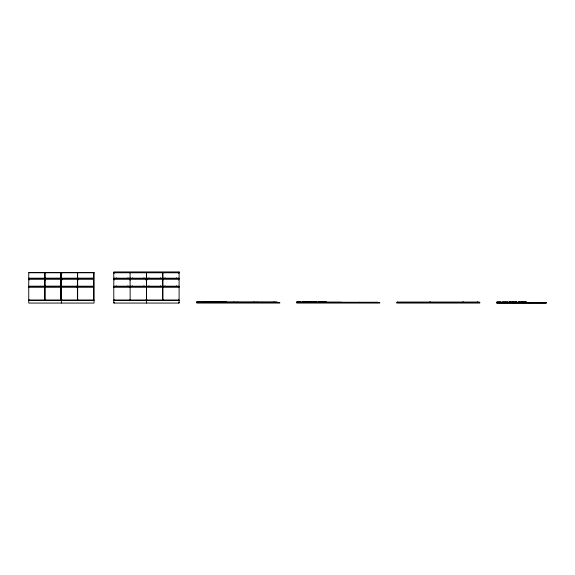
<?xml version="1.0" encoding="UTF-8"?>
<svg xmlns="http://www.w3.org/2000/svg" width="575" height="575" viewBox="0 0 575 575"><rect width="100%" height="100%" fill="white"/><g stroke="black" fill="none" stroke-linecap="round" stroke-linejoin="round"><path stroke-width="0.86" d="M113.785 272.622L179.098 272.622M28.786 272.723L61.065 272.723L61.065 299.999M61.403 272.723L93.682 272.723L93.682 299.999M113.821 272.723L179.062 272.723M61.985 273.024L60.792 273.024L60.792 300.409M93.409 273.024L94.027 273.024M113.785 273.024L114.396 273.024M178.48 273.024L179.098 273.024M28.786 278.199L61.065 278.199M61.403 278.199L93.682 278.199M113.821 278.199L179.062 278.199M28.786 278.437L61.065 278.365M61.403 278.437L93.682 278.365M113.821 278.437L179.062 278.437M28.786 279.285L61.065 279.285M61.403 279.285L93.682 279.285M113.821 279.285L179.062 279.285M28.786 286.192L61.065 286.192M61.403 286.192L93.682 286.192M113.821 286.192L179.062 286.192M28.786 286.429L61.065 286.357M61.403 286.429L93.682 286.429M113.821 286.429L179.062 286.429M28.786 287.277L61.065 287.277M61.403 287.277L93.682 287.277M113.821 287.277L179.062 287.277M28.75 299.999L94.027 299.999M113.785 299.999L179.098 299.999M28.75 300.409L94.027 300.409M113.785 300.409L179.098 300.409M202.112 301.588L207.467 301.588M502.37 301.588L507.725 301.588M341.313 302.249L359.44 302.249M359.785 302.249L377.912 302.249M113.785 302.378L114.396 302.378M178.48 302.378L179.098 302.378M196.779 302.45L279.781 302.45L279.781 303.061L196.779 303.061L196.779 301.588L200.79 301.588L200.79 302.45M296.786 302.45L379.78 302.45L379.78 303.061L296.786 303.061L296.786 301.588L300.79 301.588L300.79 302.45M496.793 302.623L513.051 302.623M513.389 302.623L529.654 302.623M529.992 302.623L546.25 302.623M496.793 302.96L513.051 302.96M513.389 302.96L529.654 302.96M529.992 302.96L546.25 302.96M526.405 302.45L526.405 301.588L518.37 301.588L518.37 302.45M525.363 301.588L525.363 302.45M522.883 301.588L522.905 302.45M521.87 301.588L521.87 302.45M519.405 301.588L519.405 302.45M516.911 302.45L516.911 301.588L508.882 301.588L508.882 302.45M515.876 301.588L515.876 302.45M513.396 301.588L513.389 303.061L529.654 303.061L529.654 302.45L496.793 302.45L496.793 303.061L513.051 303.061L513.051 302.45M512.375 301.588L512.375 302.45M509.917 301.588L509.917 302.45M501.048 302.45L501.048 301.588L497.044 301.588L497.044 302.45M479.442 302.45L479.442 302.04L397.131 302.04L397.131 302.45M477.509 302.04L477.509 302.45M477.3 302.04L477.3 302.45M463.321 302.04L463.321 302.45M463.119 302.04L463.119 302.45M462.774 302.04L462.774 302.45M430.33 302.04L430.33 302.45M430.122 302.04L430.122 302.45M429.784 302.04L429.784 302.45M397.332 302.04L397.332 302.45M377.912 302.45L377.71 302.249M359.986 302.249L359.785 302.45M359.44 302.45L359.238 302.249M341.514 302.249L341.313 302.45M340.968 302.45L340.968 302.04L326.586 302.04L326.586 302.45M326.241 302.45L326.241 302.04L311.851 302.04L311.851 302.45M326.039 302.45L326.147 301.588L318.112 301.588L318.112 302.45M325.112 301.588L325.112 302.45M322.647 301.588L322.625 302.45M321.612 301.588L321.612 302.45M319.154 301.588L319.154 302.45M316.66 302.45L316.66 301.588L308.624 301.588L308.624 302.45M315.625 301.588L315.625 302.45M313.159 301.588L313.138 302.45M312.124 301.588L312.124 302.45M311.513 302.45L311.513 302.04L297.124 302.04L297.124 302.45M309.666 301.588L309.666 302.45M307.381 302.45L307.381 301.588L302.306 301.588L302.306 302.45M302.543 301.588L302.479 302.45M277.057 302.45L277.057 301.839L257.327 301.839L257.327 302.45M274.095 301.839L274.095 302.45M256.989 302.45L256.989 301.839L237.259 301.839L237.259 302.45M254.028 301.839L254.028 302.45M236.922 302.45L236.922 301.839L217.192 301.839L217.192 302.45M233.96 301.839L233.96 302.45M226.147 302.45L226.147 301.588L218.112 301.588L218.112 302.45M225.105 301.588L225.105 302.45M222.647 301.588L222.626 302.45M221.612 301.588L221.612 302.45M219.147 301.588L219.147 302.45M216.854 302.45L216.854 301.839L197.124 301.839L197.124 302.45M216.653 302.45L216.653 301.588L208.624 301.588L208.624 302.45M215.618 301.588L215.618 302.45M213.893 301.839L213.893 302.45M213.138 301.588L213.16 302.45M212.118 301.588L212.118 302.45M211.852 301.839L211.852 302.45M209.659 301.588L209.659 302.45M178.803 302.378L178.803 303.061M178.48 278.25L178.48 279.989M178.48 299.999L178.48 300.409M176.575 277.826L176.575 278.365M176.575 285.818L176.575 286.357M164.982 277.826L164.982 278.365M164.982 285.818L164.982 286.357M163.077 278.25L163.077 279.989M163.077 299.999L163.077 300.409M162.804 272.723L162.804 299.999M162.732 272.723L162.732 299.999M162.459 278.25L162.459 279.989M162.459 299.999L162.459 300.409M160.554 277.826L160.554 278.365M160.554 285.818L160.554 286.357M148.961 277.826L148.961 278.365M148.961 285.818L148.961 286.357M147.056 278.25L147.056 279.989M147.056 299.999L147.056 300.409M146.438 300.409L146.438 303.061M145.827 278.25L145.827 279.989M145.827 299.999L145.827 300.409M143.923 277.826L143.923 278.365M143.923 285.818L143.923 286.357M132.322 277.826L132.322 278.365M132.322 285.818L132.322 286.357M130.417 278.25L130.417 279.989M130.417 299.999L130.417 300.409M130.079 272.723L130.151 299.999M129.806 278.25L129.806 279.989M129.806 299.999L129.806 300.409M127.902 277.826L127.902 278.365M127.902 285.818L127.902 286.357M116.301 277.826L116.301 278.365M116.301 285.818L116.301 286.357M114.396 278.25L114.396 279.989M114.396 299.999L114.396 300.409M114.073 302.378L114.073 303.061M93.409 278.25L93.409 279.989M93.409 299.999L93.409 300.409M78.006 278.25L78.006 279.989M78.006 299.999L78.006 300.409M77.661 272.723L77.661 299.999M77.424 272.723L77.388 300.409M77.122 285.631L77.122 287.428M61.985 278.25L61.985 279.989M61.985 299.999L61.985 300.409M61.403 272.622L61.403 299.999M61.403 300.409L61.367 303.061M45.382 278.25L45.382 279.989M45.382 299.999L45.382 300.409M45.044 272.723L45.044 299.999M44.807 272.723L44.771 300.409M44.498 285.631L44.498 287.428M29.361 278.25L29.361 279.989M29.361 299.999L29.361 300.409M179.098 271.939L113.785 271.939L113.785 303.061L179.098 303.061L179.098 271.939M94.027 272.622L28.75 272.622L28.75 303.061L94.027 303.061L94.027 272.622M479.787 302.45L396.786 302.45L396.786 303.061L479.787 303.061L479.787 302.45M546.25 302.45L529.992 302.45L529.992 303.061L546.25 303.061L546.25 302.45M146.474 299.999L146.474 272.723L146.409 299.999"/></g></svg>
